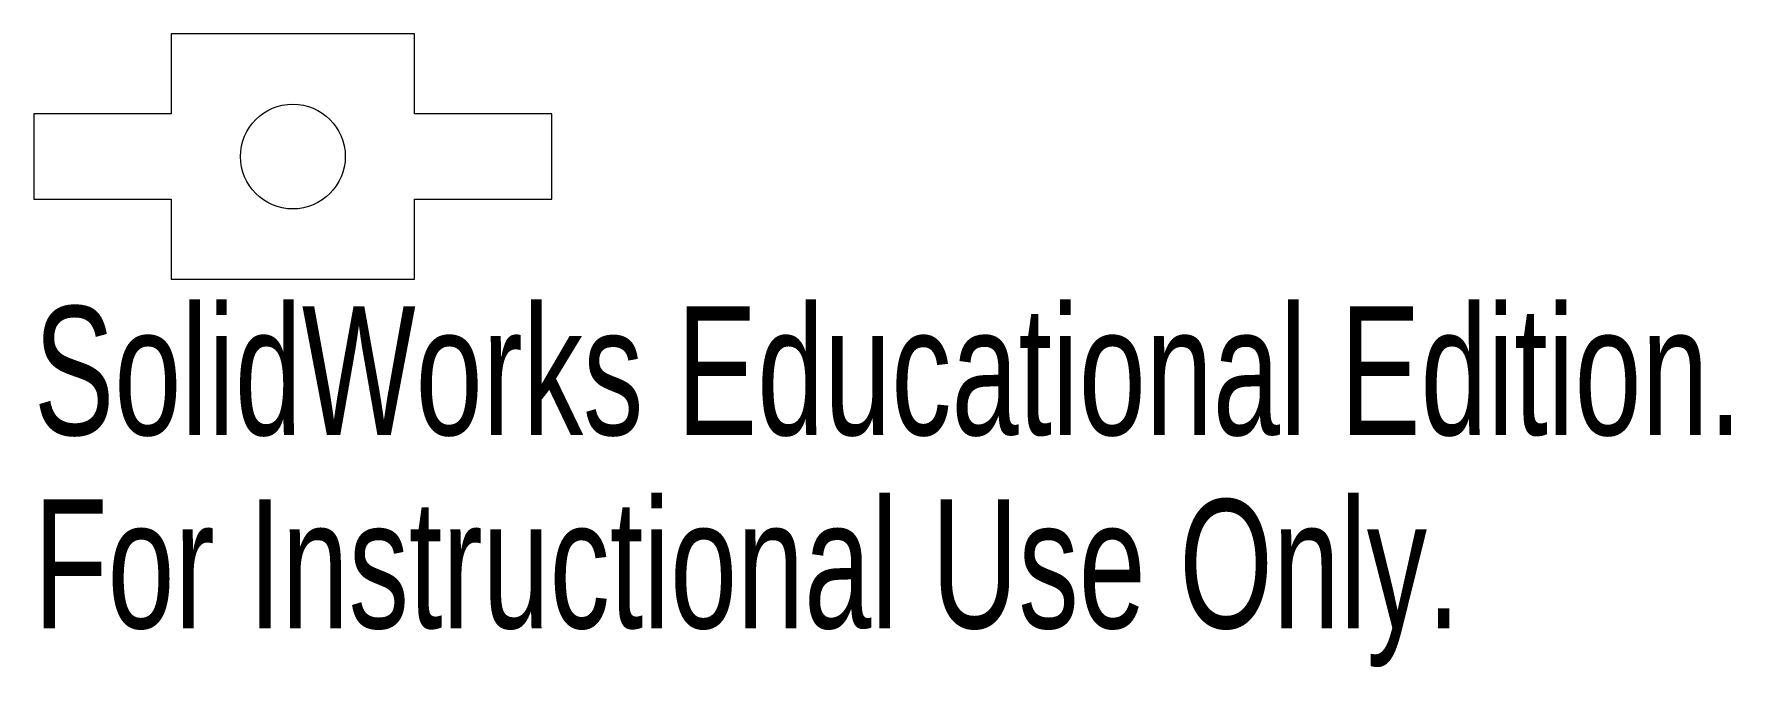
# Model space of a CAD drawing. Header units: millimetres. Extents: x -0.1 to 63.6, y -14.7 to 9.1.
import ezdxf

# ---------------------------------------------------------------- set-up
doc = ezdxf.new("R2010")
doc.units = ezdxf.units.MM
doc.styles.add('SLDTEXTSTYLE0', font='TXT', dxfattribs={"width": 0.7})

msp = doc.modelspace()

# ---------------------------------------------------------------- linework, layer by layer
at = {"color": 7, "linetype": 'Continuous', "lineweight": 15}
for p, q in [((14.193, 9.1), (5.05, 9.1)), ((5.05, 9.1), (5.05, 6.1)), ((14.193, 6.1), (14.193, 9.1)), ((5.05, 6.1), (-0.1, 6.1)), ((-0.1, 6.1), (-0.1, 2.9)), ((19.343, 6.1), (14.193, 6.1)), ((19.343, 2.9), (19.343, 6.1)), ((-0.1, 2.9), (5.05, 2.9)), ((5.05, 2.9), (5.05, -0.1)), ((14.193, -0.1), (14.193, 2.9)), ((14.193, 2.9), (19.343, 2.9)), ((5.05, -0.1), (14.193, -0.1))]:
    msp.add_line(p, q, dxfattribs=at)
msp.add_circle((9.621, 4.5), 1.968, dxfattribs=at)

# ---------------------------------------------------------------- texts
at = {"color": 7, "linetype": 'Continuous', "char_height": 4.83362, "attachment_point": 1, "style": 'SLDTEXTSTYLE0'}
for s, insert in [('SolidWorks Educational Edition.', (-0.1, -1.12)), ('For Instructional Use Only.', (-0.1, -8.37))]:
    msp.add_mtext(s, dxfattribs=dict(at, insert=insert))

doc.saveas('drawing.dxf')
